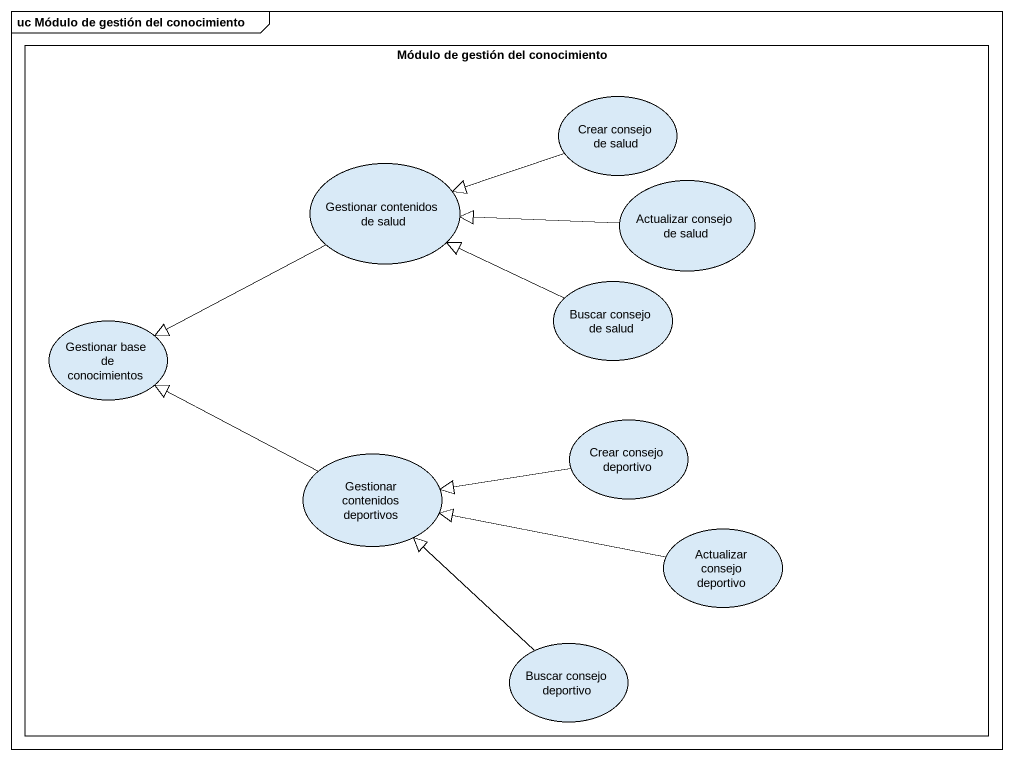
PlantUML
@startuml
mainframe uc Módulo de gestión del conocimiento
rectangle "Módulo de gestión del conocimiento" as Módulo_de_gestión_del {
  usecase "Crear consejo de salud" as Crear_consejo_de_salud
  usecase "Gestionar contenidos de salud" as Gestionar_contenidos_de
  usecase "Actualizar consejo de salud" as Actualizar_consejo_de_salud
  usecase "Gestionar base de conocimientos" as Gestionar_base_de
  usecase "Buscar consejo de salud" as Buscar_consejo_de_salud
  usecase "Crear consejo deportivo" as Crear_consejo_deportivo
  usecase "Gestionar contenidos deportivos" as Gestionar_contenidos
  usecase "Actualizar consejo deportivo" as Actualizar_consejo_deportivo
  usecase "Buscar consejo deportivo" as Buscar_consejo_deportivo
}
Crear_consejo_de_salud -left-|> Gestionar_contenidos_de
Gestionar_contenidos_de -left-|> Gestionar_base_de
Actualizar_consejo_de_salud -left-|> Gestionar_contenidos_de
Buscar_consejo_de_salud -left-|> Gestionar_contenidos_de
Crear_consejo_deportivo -left-|> Gestionar_contenidos
Gestionar_contenidos -left-|> Gestionar_base_de
Actualizar_consejo_deportivo -left-|> Gestionar_contenidos
Buscar_consejo_deportivo -up-|> Gestionar_contenidos
@enduml
